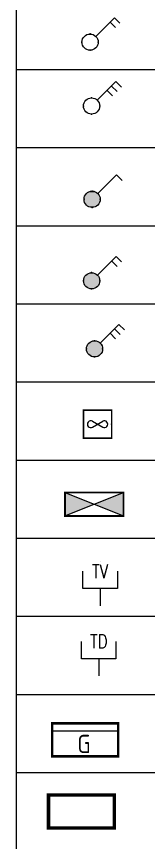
# Model space of a CAD drawing. Extents: x -124594 to 516503, y -3148 to 203159.
# Drawn here: x -49648 to -47956, y 161039 to 171614 of the extents above; entities that cross this region are included whole.
import ezdxf
from ezdxf.enums import TextEntityAlignment as Align

# ---------------------------------------------------------------- set-up
doc = ezdxf.new("R2010")
doc.units = 0
doc.header["$LTSCALE"] = 1000
doc.header["$MEASUREMENT"] = 0
for name, color, linetype in [('EQUIP', 80, 'Continuous'), ('EQUIP-动力', 3, 'Continuous'), ('EQUIP-消防', 3, 'Continuous'), ('EQUIP-照明', 3, 'Continuous'), ('EQUIP-通讯', 3, 'Continuous'), ('PMSBB', 3, 'Continuous'), ('SIG_TEXT', 7, 'Continuous'), ('TEL_TEXT', 7, 'Continuous')]:
    doc.layers.add(name, color=color, linetype=linetype)
doc.styles.add('_COMPLEX', font='complex_.ttf', dxfattribs={"width": 0.6})
doc.styles.add('_TEL_ATTDEF', font='GBENOR', dxfattribs={"width": 0.8, "height": 3, "bigfont": 'GBCBIG'})
doc.styles.add('_TEL_DIM', font='SIMPLEX', dxfattribs={"width": 0.8, "height": 3.5, "bigfont": 'HZTXT'})
doc.styles.add('DIM_FONT', font='SIMPLEX', dxfattribs={"width": 0.7, "bigfont": 'GBCBIG'})
doc.styles.get("Standard").update_dxf_attribs({"font": 'gbenor.shx', "bigfont": 'gbcbig.shx'})

# ---------------------------------------------------------------- blocks, each defined once
blk = doc.blocks.new('$equip$00001207')
for p, q in [((0.147, 0.356), (0.625, 0.833)), ((0.512, 0.72), (0.653, 0.579)), ((0.625, 0.833), (0.766, 0.692)), ((0.399, 0.607), (0.54, 0.466))]:
    blk.add_line(p, q)
blk.add_circle((0, 0.208), 0.208)
for points in [[(-0.18, 0.312), (0.18, 0.312), (-0.208, 0.208), (0.208, 0.208)], [(-0.104, 0.389), (0.104, 0.389), (-0.18, 0.312), (0.18, 0.312)], [(0, 0.417), (0, 0.417), (-0.104, 0.389), (0.104, 0.389)], [(-0.18, 0.104), (0.18, 0.104), (-0.208, 0.208), (0.208, 0.208)], [(-0.104, 0.028), (0.104, 0.028), (-0.18, 0.104), (0.18, 0.104)], [(0, 0), (0, 0), (-0.104, 0.028), (0.104, 0.028)]]:
    blk.add_solid(points)
at = {"layer": 'EQUIP-照明'}
for p in [(0, 0.417), (-0.208, 0.208), (0, 0), (0.208, 0.208)]:
    blk.add_point(p, dxfattribs=at)
at = {"layer": 'EQUIP-照明', "flags": 9}
blk.add_attdef('A', (0, 0), '', height=0.00002, dxfattribs=at)
blk = doc.blocks.new('$equip$00001223')
for p, q in [((0.147, 0.356), (0.625, 0.833)), ((0.512, 0.72), (0.653, 0.579)), ((0.625, 0.833), (0.766, 0.692))]:
    blk.add_line(p, q)
blk.add_circle((0, 0.208), 0.208)
at = {"layer": 'EQUIP-照明'}
for p in [(0, 0.417), (-0.208, 0.208), (0, 0), (0.208, 0.208)]:
    blk.add_point(p, dxfattribs=at)
at = {"layer": 'EQUIP-照明', "flags": 9}
blk.add_attdef('A', (0, 0), '', height=0.00002, dxfattribs=at)
blk = doc.blocks.new('$equip$00001224')
for p, q in [((0.147, 0.356), (0.625, 0.833)), ((0.512, 0.72), (0.653, 0.579)), ((0.625, 0.833), (0.766, 0.692)), ((0.399, 0.607), (0.54, 0.466))]:
    blk.add_line(p, q)
blk.add_circle((0, 0.208), 0.208)
at = {"layer": 'EQUIP-照明'}
for p in [(0, 0.417), (-0.208, 0.208), (0, 0), (0.208, 0.208)]:
    blk.add_point(p, dxfattribs=at)
at = {"layer": 'EQUIP-照明', "flags": 9}
blk.add_attdef('A', (0, 0), '', height=0.00002, dxfattribs=at)
blk = doc.blocks.new('$equip$00001962')
for p, q in [((0.147, 0.356), (0.625, 0.833)), ((0.625, 0.833), (0.766, 0.692))]:
    blk.add_line(p, q)
blk.add_circle((0, 0.208), 0.208)
for p in [(0, 0.417), (-0.208, 0.208), (0, 0), (0.208, 0.208)]:
    blk.add_point(p)
for points in [[(-0.18, 0.313), (0.18, 0.313), (-0.208, 0.208), (0.208, 0.208)], [(-0.104, 0.389), (0.104, 0.389), (-0.18, 0.313), (0.18, 0.313)], [(0, 0.417), (0, 0.417), (-0.104, 0.389), (0.104, 0.389)], [(-0.18, 0.104), (0.18, 0.104), (-0.208, 0.208), (0.208, 0.208)], [(-0.104, 0.028), (0.104, 0.028), (-0.18, 0.104), (0.18, 0.104)], [(0, 0), (0, 0), (-0.104, 0.028), (0.104, 0.028)]]:
    blk.add_solid(points)
at = {"layer": 'TEL_TEXT', "style": '_TEL_DIM', "flags": 1}
blk.add_attdef('A', text='', height=0.00002, dxfattribs=at).set_placement((0, 0), align=Align.MIDDLE_CENTER)
blk = doc.blocks.new('$equip$00001963')
for p, q in [((0.147, 0.356), (0.625, 0.833)), ((0.512, 0.72), (0.653, 0.579)), ((0.625, 0.833), (0.766, 0.692))]:
    blk.add_line(p, q)
blk.add_circle((0, 0.208), 0.208)
for p in [(0, 0.417), (-0.208, 0.208), (0, 0), (0.208, 0.208)]:
    blk.add_point(p)
for points in [[(-0.18, 0.313), (0.18, 0.313), (-0.208, 0.208), (0.208, 0.208)], [(-0.104, 0.389), (0.104, 0.389), (-0.18, 0.313), (0.18, 0.313)], [(0, 0.417), (0, 0.417), (-0.104, 0.389), (0.104, 0.389)], [(-0.18, 0.104), (0.18, 0.104), (-0.208, 0.208), (0.208, 0.208)], [(-0.104, 0.028), (0.104, 0.028), (-0.18, 0.104), (0.18, 0.104)], [(0, 0), (0, 0), (-0.104, 0.028), (0.104, 0.028)]]:
    blk.add_solid(points)
at = {"layer": 'TEL_TEXT', "style": '_TEL_DIM', "flags": 1}
blk.add_attdef('A', text='', height=0.00002, dxfattribs=at).set_placement((0, 0), align=Align.MIDDLE_CENTER)
blk = doc.blocks.new('_LINKPT1')
blk.add_line((0, 0), (0, 0))
blk = doc.blocks.new('_X2ORL')
for p, q in [((-0.5, 0.499), (-0.5, 0.999)), ((0.5, 0.999), (0.5, 0.499)), ((0.5, 0.499), (-0.5, 0.499)), ((0, 0.5), (0, 0))]:
    blk.add_line(p, q)
at = {"xscale": 0.002, "yscale": 0.002, "zscale": 0.002}
for p in [(0, 1.28), (-0.5, 0.749), (0.5, 0.749), (0, 0)]:
    blk.add_blockref('_LINKPT1', p, dxfattribs=at)
at = {"style": '_COMPLEX', "width": 0.8, "flags": 8}
blk.add_attdef('$TEXT$', text='', height=0.4, dxfattribs=at).set_placement((0, 1), align=Align.MIDDLE_CENTER)
at = {"style": 'DIM_FONT', "width": 0.8, "flags": 9}
blk.add_attdef('A', (0, 0), '', height=0.00002, dxfattribs=at)
blk = doc.blocks.new('$equip$00002564')
for p, q in [((-0.75, 0.6), (-0.75, 0)), ((-0.75, 0.6), (0.75, 0)), ((-0.75, 0), (0.75, 0.6)), ((0.75, 0.6), (-0.75, 0.6)), ((0.75, 0.6), (0.75, 0)), ((-0.75, 0), (0.75, 0))]:
    blk.add_line(p, q)
at = {"const_width": 0.05}
blk.add_lwpolyline([(-0.75, 0.6), (-0.75, 0), (0.75, 0), (0.75, 0.6), (-0.75, 0.6), (-0.75, 0)], dxfattribs=at)
for p in [(0, 0.6), (-0.75, 0.3), (0.75, 0.3), (0, 0)]:
    blk.add_point(p)
for points in [[(-0.75, 0.6), (0, 0.3), (-0.75, 0)], [(0.75, 0.6), (0, 0.3), (0.75, 0)]]:
    blk.add_solid(points)
at = {"color": 7, "style": '_TEL_DIM', "flags": 1}
blk.add_attdef('A', text='', height=0.00002, dxfattribs=at).set_placement((0, 0), align=Align.MIDDLE_CENTER)
blk = doc.blocks.new('M_X40NMK')
for p, q in [((-0.5, 0.499), (-0.5, 0.999)), ((0.5, 0.999), (0.5, 0.499)), ((0.5, 0.499), (-0.5, 0.499)), ((0, 0.5), (0, 0))]:
    blk.add_line(p, q)
at = {"xscale": 0.002, "yscale": 0.002, "zscale": 0.002}
blk.add_blockref('_LINKPT1', (0, 0), dxfattribs=at)
at = {"style": '_COMPLEX', "width": 0.8, "flags": 8}
blk.add_attdef('$TEXT$', text='', height=0.4, dxfattribs=at).set_placement((0, 1), align=Align.MIDDLE_CENTER)
at = {"width": 0.8, "flags": 9}
blk.add_attdef('A', (0, 0), '', height=0.00002, dxfattribs=at)
blk = doc.blocks.new('$equip$00002853')
for p, q in [((0.45, 0.45, 0), (-0.45, 0.45, 0)), ((-0.45, 0.45, 0), (-0.45, -0.45, 0)), ((0.45, 0.45, 0), (0.45, -0.45, 0)), ((-0.164, -0.094, 0), (0.164, 0.095, 0)), ((-0.164, 0.095, 0), (0.164, -0.094, 0)), ((0.45, -0.45, 0), (-0.45, -0.45, 0))]:
    blk.add_line(p, q)
at = {"const_width": 0.05, "elevation": 0}
blk.add_lwpolyline([(-0.45, 0.45), (-0.45, -0.45), (0.45, -0.45), (0.45, 0.45), (-0.45, 0.45), (-0.45, -0.45)], dxfattribs=at)
for centre, start, end in [((-0.218, 0.001, 0), 60, 300), ((0.218, 0.001, 0), 240, 120)]:
    blk.add_arc(centre, 0.109, start, end)
for p in [(0, 0.449, 0), (-0.45, 0.002, 0), (0.45, 0, 0), (0, -0.45, 0)]:
    blk.add_point(p)
at = {"color": 7, "style": '_TEL_DIM', "flags": 1}
blk.add_attdef('A', text='', height=0.0000131, dxfattribs=at).set_placement((0, 0.001, 0), align=Align.MIDDLE_CENTER)
blk = doc.blocks.new('$equip$00003125')
for p, q in [((-0.65, 0.65), (-0.65, 0)), ((0.65, 0.65), (-0.65, 0.65)), ((0.65, 0), (0.65, 0.65)), ((-0.65, 0), (0.65, 0))]:
    blk.add_line(p, q)
at = {"const_width": 0.0667}
blk.add_lwpolyline([(-0.65, 0.65), (-0.65, 0), (0.65, 0), (0.65, 0.65), (-0.65, 0.65), (-0.65, 0)], dxfattribs=at)
for p in [(0, 0.65), (-0.65, 0.325), (0.65, 0.325), (0, 0)]:
    blk.add_point(p)
at = {"color": 7}
blk.add_attdef('$TEXT$', text='', height=0.4, dxfattribs=at).set_placement((0.006, 0.343), align=Align.MIDDLE_CENTER)
at = {"color": 7, "flags": 1}
for tag, p in [('B', (0.905, 0.246)), ('A', (0, 0))]:
    blk.add_attdef(tag, text='', height=0.4, dxfattribs=at).set_placement(p, align=Align.MIDDLE_CENTER)
blk = doc.blocks.new('$equip$00002783')
for p, q in [((0.65, 0.65), (-0.65, 0.65)), ((-0.65, 0.65), (-0.65, 0)), ((-0.65, 0.5), (0.65, 0.5)), ((0.65, 0), (0.65, 0.65)), ((-0.65, 0), (0.65, 0))]:
    blk.add_line(p, q)
at = {"const_width": 0.05}
blk.add_lwpolyline([(-0.65, 0.65), (0.65, 0.65), (0.65, 0), (-0.65, 0), (-0.65, 0.65), (0.65, 0.65)], dxfattribs=at)
for p in [(0, 0.65), (-0.65, 0.325), (0.65, 0.325), (0, 0)]:
    blk.add_point(p)
at = {"color": 7}
blk.add_attdef('$TEXT$', text='', height=0.36, dxfattribs=at).set_placement((-0.022, 0.244), align=Align.MIDDLE_CENTER)
at = {"color": 7, "flags": 1}
for tag, height, p in [('B', 0.4, (0.905, 0.246)), ('A', 0.00002, (0, 0))]:
    blk.add_attdef(tag, text='', height=height, dxfattribs=at).set_placement(p, align=Align.MIDDLE_CENTER)

msp = doc.modelspace()

# ---------------------------------------------------------------- linework, layer by layer
at = {"layer": 'PMSBB', "color": 7, "linetype": 'Continuous', "ltscale": 1000}
for p, q in [((-49648, 170935), (-24531, 170935)), ((-49648, 169935), (-24531, 169935)), ((-49648, 169935), (-24531, 169935)), ((-49648, 168935), (-24531, 168935)), ((-49648, 168935), (-24531, 168935)), ((-49648, 167935), (-24531, 167935)), ((-49648, 167935), (-24531, 167935)), ((-49648, 166935), (-24531, 166935)), ((-49648, 166935), (-24531, 166935)), ((-49648, 165935), (-24531, 165935)), ((-49648, 165935), (-24531, 165935)), ((-49648, 164935), (-24531, 164935)), ((-49648, 164935), (-24531, 164935)), ((-49648, 163935), (-24531, 163935)), ((-49648, 163935), (-24531, 163935)), ((-49648, 162935), (-24531, 162935)), ((-49648, 162935), (-24531, 162935)), ((-49648, 161935), (-24531, 161935)), ((-49648, 161935), (-24531, 161935))]:
    msp.add_line(p, q, dxfattribs=at)
at = {"layer": 'SIG_TEXT'}
msp.add_line((-49648, 151935), (-49648, 196935), dxfattribs=at)

# ---------------------------------------------------------------- block references
at = {"layer": 'EQUIP', "xscale": 442.4115839689039, "yscale": 442.4115839689039, "zscale": 442.4115839689039}
for name, p, values in [('_X2ORL', (-48577, 164069), {'$TEXT$': 'TV'}), ('M_X40NMK', (-48595, 163171), {'$TEXT$': 'TD'})]:
    msp.add_blockref(name, p, dxfattribs=at).add_auto_attribs(values)
at = {"layer": 'EQUIP-动力', "xscale": 400, "yscale": 400, "zscale": 400}
msp.add_blockref('$equip$00002853', (-48609, 166394), dxfattribs=at)
at = {"layer": 'EQUIP-消防'}
ref = msp.add_blockref('$equip$00002783', (-48768, 162142), dxfattribs=dict(at, xscale=650, yscale=650, zscale=650))
ref.add_attrib('$TEXT$', 'G', dxfattribs={"layer": '0', "color": 7, "height": 234, "style": '_TEL_ATTDEF'}).set_placement((-48783, 162300), align=Align.MIDDLE_CENTER)
at = {"layer": 'EQUIP-消防', "xscale": 650, "yscale": 650, "zscale": 650}
msp.add_blockref('$equip$00003125', (-48816, 161225), dxfattribs=at)
at = {"layer": 'EQUIP-照明', "xscale": 500, "yscale": 500, "zscale": 500}
for name, p in [('$equip$00001223', (-48705, 171182)), ('$equip$00001224', (-48686, 170364)), ('$equip$00001962', (-48679, 169170)), ('$equip$00001963', (-48685, 168126))]:
    msp.add_blockref(name, p, dxfattribs=at)
at = {"layer": 'EQUIP-照明', "color": 1, "xscale": 500.0000000000029, "yscale": 500.0000000000029, "zscale": 500.0000000000029, "rotation": 3.957821149651616e-05}
msp.add_blockref('$equip$00001207', (-48648, 167255), dxfattribs=at)
at = {"layer": 'EQUIP-通讯', "xscale": 500, "yscale": 500, "zscale": 500}
msp.add_blockref('$equip$00002564', (-48652, 165220), dxfattribs=at)

doc.saveas('drawing.dxf')
